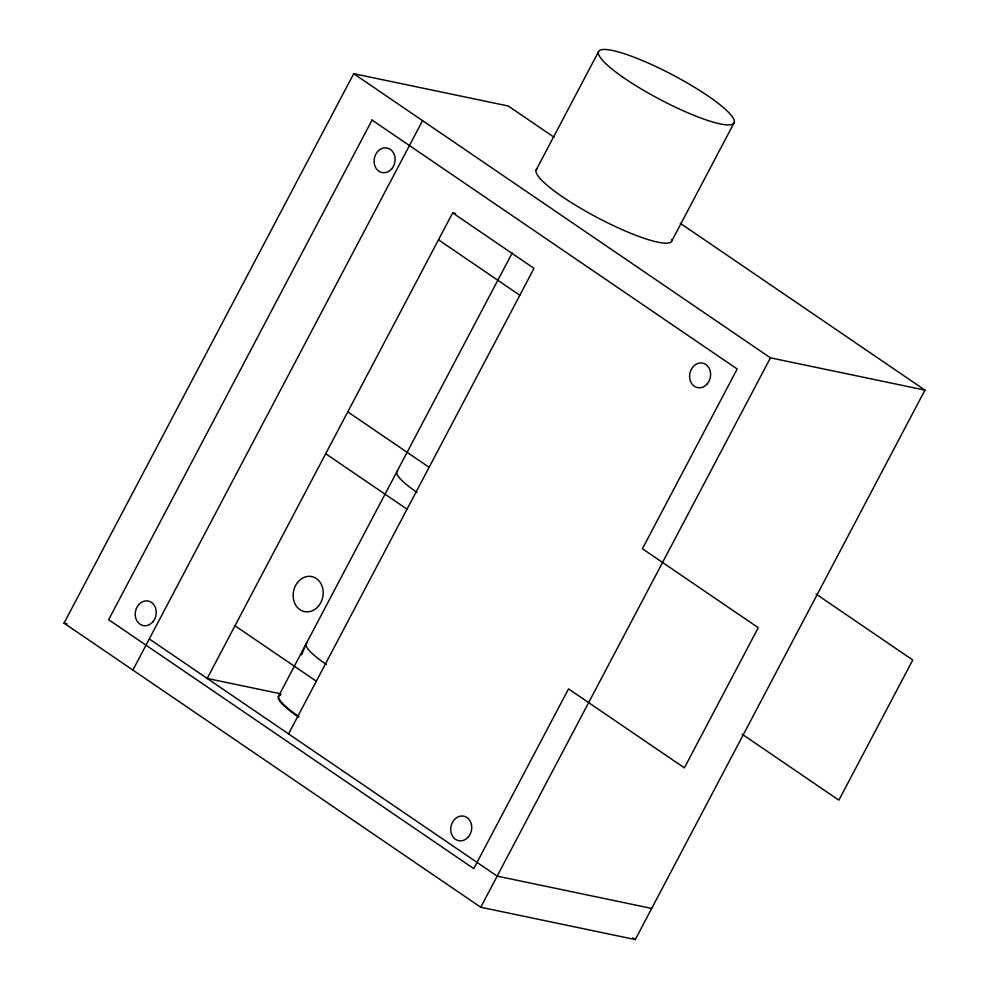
<?xml version="1.0" encoding="UTF-8"?>
<svg xmlns="http://www.w3.org/2000/svg" width="989" height="989" viewBox="0 0 989 989"><rect width="100%" height="100%" fill="white"/><g stroke="black" fill="none" stroke-linecap="round" stroke-linejoin="round"><path stroke-width="1.48" d="M301.62 654.817L305.898 644.272M680.284 223.291L924.962 390.123L635.284 939.55L480.765 907.259L64.038 623.132L353.716 73.705L508.235 105.996L554.112 137.273M132.885 670.072L422.563 120.646M455.682 213.513L452.678 212.895L207.22 678.442L280.567 693.771M536.162 169.972L598.518 51.7M278.688 695.897L512.24 252.9M288.553 733.9L534.011 268.34L452.678 212.895M671.803 240.957L734.159 122.685M480.765 907.259L770.443 357.833L924.962 390.123M64.038 623.132L67.029 623.762M651.689 908.421L497.183 876.13L149.29 638.956M353.716 73.705L770.443 357.833M438.486 239.808L519.818 295.254M816.036 594.043L912.773 660.009L838.882 800.163L742.133 734.197M347.782 411.844L429.115 467.303M325.702 453.728L407.035 509.174M234.999 625.765L316.332 681.211M632.737 937.807L635.284 939.55M298.95 716.568A59.031 10.656 27.8 0 1 280.864 694.389M326.395 664.509A59.031 10.656 27.8 0 1 306.813 642.974M671.976 239.449A76.561 13.821 27.8 0 1 598.728 218.309A76.561 13.821 27.8 0 1 537.052 168.847M417.098 492.46A59.031 10.656 27.8 0 1 397.529 470.925M298.616 717.186A59.031 10.656 27.8 0 1 280.542 695.007M372.062 120.065L108.642 619.695L473.756 868.626L568.527 688.888L684.363 767.872L758.254 627.706L642.417 548.734L737.188 368.996L372.062 120.065M318.384 606.195A17.889 14.884 -78.2 0 0 312.586 576.772A17.889 14.884 -78.2 0 0 293.51 599.322A17.889 14.884 -78.2 0 0 318.384 606.195M468.44 836.83A12.523 10.422 -78.2 0 0 464.261 816.284A12.523 10.422 -78.2 0 0 450.996 832.169A12.523 10.422 -78.2 0 0 468.44 836.83M152.936 621.722A12.523 10.422 -78.2 0 0 148.758 601.176A12.523 10.422 -78.2 0 0 135.493 617.062A12.523 10.422 -78.2 0 0 152.936 621.722M707.308 383.781A12.523 10.422 -78.2 0 0 703.13 363.223A12.523 10.422 -78.2 0 0 689.865 379.108A12.523 10.422 -78.2 0 0 707.308 383.781M391.805 168.674A12.523 10.422 -78.2 0 0 387.626 148.127A12.523 10.422 -78.2 0 0 374.349 164.001A12.523 10.422 -78.2 0 0 391.805 168.674M622.341 76.808A76.561 13.821 27.8 0 0 733.269 123.798A76.561 13.821 27.8 0 0 643.406 60.959A76.561 13.821 27.8 0 0 622.341 76.808"/></g></svg>
